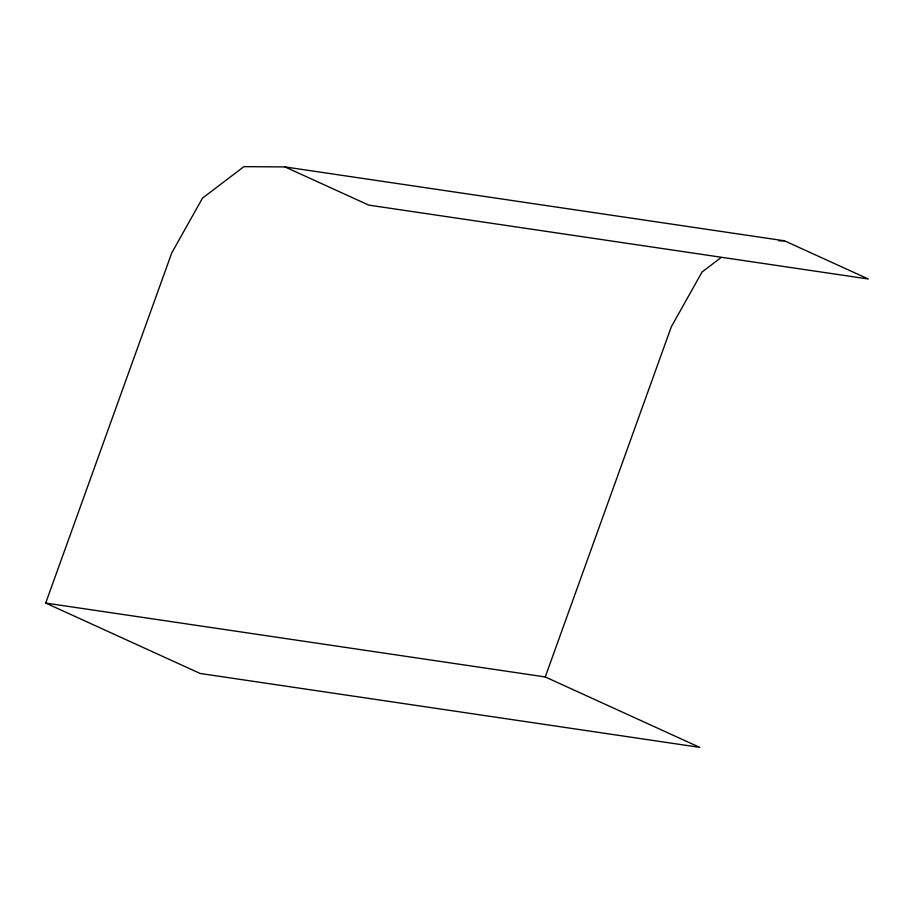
<?xml version="1.0" encoding="UTF-8"?>
<svg xmlns="http://www.w3.org/2000/svg" width="914" height="914" viewBox="0 0 914 914"><rect width="100%" height="100%" fill="white"/><g stroke="black" fill="none" stroke-linecap="round" stroke-linejoin="round"><path stroke-width="1.37" d="M45.7 603.057L545.247 676.943L699.678 747.355L200.132 673.469L45.7 603.057L171.763 252.904L202.508 198.121L243.935 166.645L284.951 166.919L784.509 240.805L868.3 278.998L368.753 205.113L284.951 166.919M545.247 676.943L671.322 326.789L702.055 272.006L721.089 257.542M778.854 240.759L784.509 240.805"/></g></svg>
